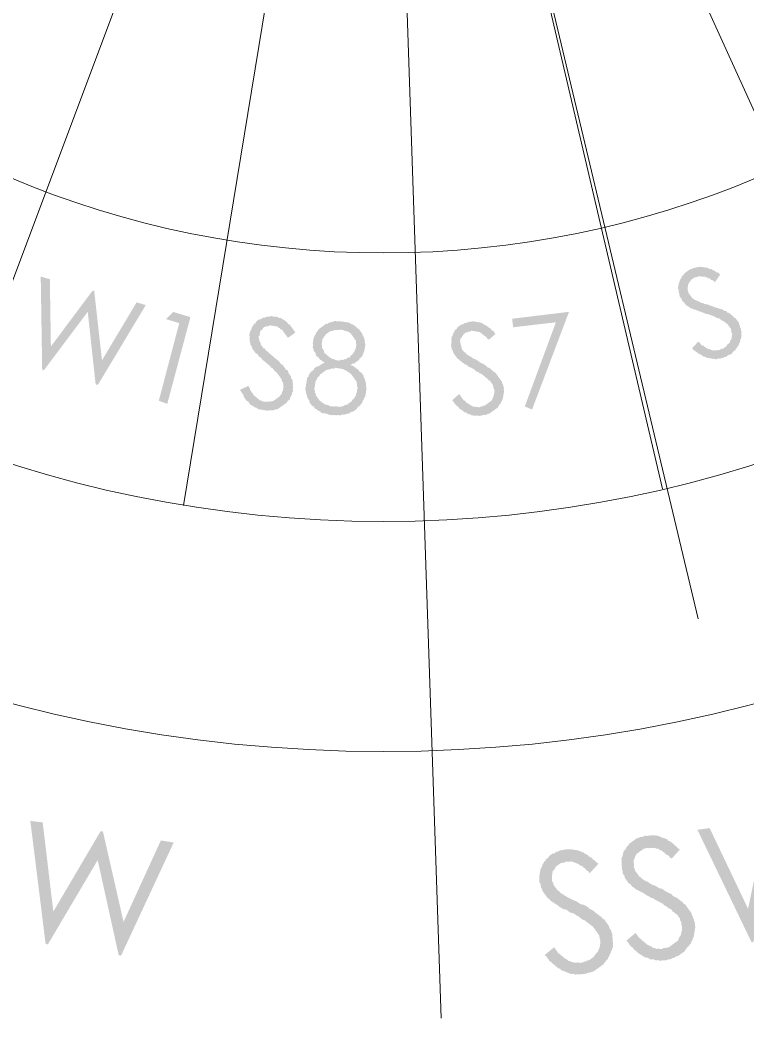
# Model space of a CAD drawing. Header units: millimetres. Extents: x -6808 to 215771, y -89660 to -16303.
# Drawn here: x 91355 to 91598.6, y -46777.4 to -46443 of the extents above; entities that cross this region are included whole.
import ezdxf

# ---------------------------------------------------------------- set-up
doc = ezdxf.new("R2010")
doc.units = ezdxf.units.MM
doc.layers.add('Ar-Wall Hatch', color=253, linetype='Continuous', lineweight=9)
doc.layers.add('PDF13_0', color=7, linetype='Continuous')
doc.layers.add('PDF13_A+I ELE 3', color=7, linetype='Continuous', true_color=0xbababa)
doc.layers.add('PDF13_A+I WALL', color=7, linetype='Continuous', true_color=0xbababa)

# ---------------------------------------------------------------- blocks, each defined once
blk = doc.blocks.new('A$C5343052b')
at = {"layer": 'PDF13_A+I WALL', "true_color": 0xc7c8ca}
for points in [[(1098.02, 470.82), (1098.01, 474.35), (1098.41, 474.62), (1099.09, 474.49), (1099.77, 474.35), (1100.52, 474.56), (1100.92, 474.83), (1101.6, 474.7), (1102.01, 474.97), (1102.35, 474.9), (1103.09, 475.11), (1103.5, 475.38), (1103.91, 475.65), (1104.25, 475.59), (1104.65, 475.86), (1105.06, 476.13), (1105.47, 476.41), (1105.53, 476.75), (1105.94, 477.02), (1106.34, 477.29), (1106.41, 477.63), (1106.82, 477.9), (1106.88, 478.24), (1106.88, 478.24), (1107.02, 478.92), (1107.42, 479.2), (1107.56, 479.87), (1107.62, 480.21), (1107.76, 480.89), (1107.82, 481.23), (1107.62, 481.98), (1107.62, 481.98), (1107.69, 482.32), (1107.82, 483), (1107.55, 483.4), (1107.34, 484.15), (1107.41, 484.49), (1107.13, 484.9), (1106.86, 485.3), (1106.59, 485.71), (1106.32, 486.11), (1106.04, 486.52), (1105.36, 486.65), (1105.09, 487.06), (1104.75, 487.13), (1104.48, 487.53), (1104.14, 487.6), (1103.46, 487.73), (1103.12, 487.8), (1102.44, 487.93), (1102.1, 488), (1101.76, 488.07), (1101.02, 487.86), (1100.68, 487.93), (1100.34, 487.99), (1099.93, 487.72), (1099.59, 487.79), (1099.18, 487.52), (1098.85, 487.58), (1098.1, 487.38), (1097.76, 487.44), (1097.35, 487.17), (1096.95, 486.9), (1096.2, 486.69), (1095.86, 486.76), (1095.46, 486.49), (1094.71, 486.28), (1094.3, 486.01), (1093.56, 485.8), (1093.15, 485.53), (1092.34, 484.98), (1092.34, 484.98), (1091.59, 484.78), (1091.19, 484.5), (1090.44, 484.3), (1090.03, 484.02), (1089.29, 483.82), (1088.88, 483.55), (1088.14, 483.34), (1087.73, 483.07), (1087.32, 482.79), (1086.98, 482.86), (1086.58, 482.59), (1086.17, 482.31), (1085.83, 482.38), (1085.49, 482.45), (1085.09, 482.18), (1085.09, 482.18), (1084.75, 482.24), (1084, 482.04), (1083.66, 482.1), (1083.32, 482.17), (1082.64, 482.3), (1082.3, 482.37), (1081.56, 482.16), (1081.28, 482.57), (1080.61, 482.7), (1080.27, 482.77), (1079.93, 482.84), (1079.25, 482.97), (1079.31, 483.31), (1078.97, 483.38), (1078.36, 483.85), (1078.02, 483.92), (1077.75, 484.32), (1077.14, 484.8), (1076.8, 484.86), (1076.52, 485.27), (1076.25, 485.68), (1075.98, 486.08), (1075.98, 486.08), (1075.71, 486.49), (1075.5, 487.23), (1075.23, 487.64), (1074.95, 488.05), (1075.02, 488.39), (1074.82, 489.13), (1074.54, 489.54), (1074.61, 489.88), (1074.74, 490.56), (1074.74, 490.56), (1074.47, 490.96), (1074.6, 491.64), (1074.67, 491.98), (1074.8, 492.66), (1074.87, 493), (1075, 493.68), (1075.07, 494.02), (1075.54, 494.63), (1075.61, 494.97), (1075.68, 495.31), (1076.08, 495.58), (1076.15, 495.92), (1076.62, 496.54), (1076.69, 496.87), (1077.1, 497.15), (1077.57, 497.76), (1077.98, 498.03), (1078.38, 498.31), (1078.79, 498.58), (1079.19, 498.85), (1079.19, 498.85), (1079.6, 499.12), (1079.67, 499.46), (1080.01, 499.4), (1080.75, 499.6), (1081.16, 499.88), (1081.57, 500.15), (1081.91, 500.08), (1082.31, 500.35), (1083.06, 500.56), (1083.4, 500.49), (1084.14, 500.7), (1084.55, 500.97), (1085.23, 500.84), (1085.63, 501.11), (1086.26, 497.11), (1085.58, 497.24), (1084.83, 497.04), (1084.43, 496.76), (1083.75, 496.9), (1083.34, 496.63), (1082.94, 496.35), (1082.6, 496.42), (1082.19, 496.15), (1081.78, 495.87), (1081.44, 495.94), (1081.44, 495.94), (1080.97, 495.33), (1080.56, 495.06), (1080.16, 494.78), (1079.75, 494.51), (1079.69, 494.17), (1079.21, 493.56), (1079.15, 493.22), (1078.74, 492.95), (1078.61, 492.27), (1078.54, 491.93), (1078.41, 491.25), (1078.34, 490.91), (1078.61, 490.5), (1078.48, 489.82), (1078.75, 489.42), (1078.75, 489.42), (1078.68, 489.08), (1078.96, 488.67), (1079.23, 488.26), (1079.5, 487.86), (1079.78, 487.45), (1080.39, 486.98), (1080.73, 486.91), (1081, 486.51), (1081.34, 486.44), (1082.02, 486.31), (1082.36, 486.24), (1082.7, 486.17), (1083.38, 486.04), (1083.72, 485.97), (1084.06, 485.9), (1084.46, 486.18), (1085.14, 486.04), (1085.55, 486.32), (1086.29, 486.52), (1086.29, 486.52), (1086.29, 486.52), (1086.7, 486.8), (1087.04, 486.73), (1087.45, 487), (1087.79, 486.94), (1088.19, 487.21), (1088.6, 487.48), (1089.34, 487.69), (1089.75, 487.96), (1090.56, 488.51), (1091.31, 488.71), (1091.71, 488.98), (1092.46, 489.19), (1092.87, 489.46), (1093.61, 489.67), (1094.02, 489.94), (1094.43, 490.21), (1095.17, 490.42), (1095.58, 490.69), (1095.98, 490.97), (1096.73, 491.17), (1097.07, 491.11), (1097.48, 491.38), (1097.88, 491.65), (1098.56, 491.52), (1098.97, 491.79), (1099.31, 491.72), (1099.71, 492), (1100.05, 491.93), (1100.39, 491.86), (1100.39, 491.86), (1101.14, 492.07), (1101.48, 492), (1102.16, 491.87), (1102.56, 492.14), (1103.24, 492.01), (1103.58, 491.94), (1104.26, 491.81), (1104.6, 491.74), (1104.94, 491.67), (1105.55, 491.2), (1105.89, 491.13), (1106.23, 491.07), (1106.5, 490.66), (1107.18, 490.53), (1107.46, 490.12), (1107.8, 490.06), (1108.41, 489.58), (1108.68, 489.18), (1108.95, 488.77), (1109.29, 488.7), (1109.57, 488.3), (1109.84, 487.89), (1110.11, 487.48), (1110.32, 486.74), (1110.59, 486.33), (1110.86, 485.93), (1110.8, 485.59), (1111.07, 485.18), (1111.28, 484.43), (1111.21, 484.09), (1111.48, 483.69), (1111.35, 483.01), (1111.62, 482.6), (1111.55, 482.26), (1111.42, 481.58), (1111.35, 481.24), (1111.56, 480.5), (1111.49, 480.16), (1111.43, 479.82), (1110.95, 479.21), (1110.89, 478.87), (1110.75, 478.19), (1110.69, 477.85), (1110.21, 477.24), (1110.21, 477.24), (1110.08, 476.56), (1109.67, 476.28), (1109.54, 475.61), (1109.13, 475.33), (1108.73, 475.06), (1108.59, 474.38), (1108.19, 474.11), (1107.78, 473.84), (1107.37, 473.56), (1106.97, 473.29), (1106.56, 473.02), (1106.16, 472.74), (1105.75, 472.47), (1105.34, 472.2), (1104.94, 471.93), (1104.6, 471.99), (1104.19, 471.72), (1103.78, 471.45), (1103.45, 471.51), (1102.7, 471.31), (1102.36, 471.37), (1101.95, 471.1), (1101.21, 470.9), (1100.87, 470.96), (1100.12, 470.76), (1099.78, 470.82), (1099.04, 470.62), (1098.7, 470.68), (1098.02, 470.82)], [(1035.39, 428.77), (1050.6, 446.94), (1067.09, 407.02), (1064.04, 405.86), (1049.6, 440.08), (1038.11, 426.47)], [(1040.33, 387.28), (1040.73, 391.09), (1041.41, 390.95), (1042.09, 390.82), (1042.77, 390.68), (1043.44, 390.55), (1043.78, 390.48), (1044.53, 390.69), (1044.87, 390.62), (1045.55, 390.49), (1045.96, 390.76), (1046.29, 390.7), (1047.04, 390.9), (1047.38, 390.84), (1047.79, 391.11), (1048.13, 391.04), (1048.53, 391.31), (1048.94, 391.59), (1049.34, 391.86), (1049.75, 392.13), (1049.82, 392.47), (1050.16, 392.41), (1050.56, 392.68), (1050.63, 393.02), (1050.7, 393.36), (1051.1, 393.63), (1051.24, 394.31), (1051.64, 394.58), (1051.78, 395.26), (1051.84, 395.6), (1051.91, 395.94), (1051.98, 396.28), (1052.04, 396.62), (1052.18, 397.3), (1052.24, 397.64), (1052.38, 398.32), (1052.1, 398.72), (1052.17, 399.06), (1051.9, 399.47), (1051.69, 400.22), (1051.42, 400.62), (1051.15, 401.03), (1050.87, 401.43), (1050.6, 401.84), (1050.33, 402.25), (1049.99, 402.31), (1049.65, 402.38), (1049.38, 402.79), (1048.7, 402.92), (1048.42, 403.33), (1048.09, 403.39), (1047.41, 403.53), (1047.07, 403.59), (1046.39, 403.73), (1046.05, 403.79), (1045.64, 403.52), (1045.3, 403.59), (1044.96, 403.65), (1044.62, 403.72), (1043.88, 403.52), (1043.54, 403.58), (1043.2, 403.65), (1042.45, 403.44), (1042.11, 403.51), (1041.37, 403.3), (1040.96, 403.03), (1040.28, 403.16), (1039.88, 402.89), (1039.13, 402.69), (1038.45, 402.82), (1037.7, 402.61), (1037.7, 402.61), (1036.96, 402.41), (1036.21, 402.2), (1035.81, 401.93), (1035.13, 402.06), (1034.38, 401.86), (1033.98, 401.58), (1033.3, 401.72), (1032.89, 401.44), (1032.21, 401.58), (1031.8, 401.3), (1031.46, 401.37), (1031.13, 401.44), (1030.79, 401.5), (1030.38, 401.23), (1030.04, 401.3), (1030.04, 401.3), (1029.7, 401.36), (1029.02, 401.5), (1028.68, 401.56), (1028, 401.7), (1027.66, 401.77), (1027.32, 401.83), (1026.71, 402.3), (1026.37, 402.37), (1025.69, 402.51), (1025.42, 402.91), (1025.08, 402.98), (1024.47, 403.45), (1024.47, 403.45), (1024.19, 403.86), (1023.92, 404.26), (1023.65, 404.67), (1023.04, 405.14), (1022.76, 405.55), (1022.49, 405.96), (1022.22, 406.36), (1022.29, 406.7), (1022.01, 407.11), (1022.01, 407.11), (1021.81, 407.85), (1021.53, 408.26), (1021.6, 408.6), (1021.39, 409.35), (1021.46, 409.68), (1021.53, 410.02), (1021.32, 410.77), (1021.39, 411.11), (1021.52, 411.79), (1021.52, 411.79), (1021.59, 412.13), (1021.72, 412.81), (1022.13, 413.08), (1022.26, 413.76), (1022.33, 414.1), (1022.8, 414.71), (1022.87, 415.05), (1023.27, 415.32), (1023.41, 416), (1023.75, 415.94), (1023.81, 416.28), (1024.29, 416.89), (1024.69, 417.16), (1025.1, 417.43), (1025.51, 417.71), (1025.91, 417.98), (1026.32, 418.25), (1026.73, 418.52), (1027.13, 418.8), (1027.88, 419), (1027.88, 419), (1028.22, 418.94), (1028.62, 419.21), (1028.96, 419.14), (1029.37, 419.42), (1029.71, 419.35), (1030.45, 419.56), (1030.79, 419.49), (1031.54, 419.69), (1031.88, 419.63), (1032.56, 419.49), (1032.96, 419.77), (1033.64, 419.63), (1034.32, 419.5), (1034.66, 419.43), (1034.33, 415.97), (1033.59, 415.77), (1033.25, 415.83), (1032.57, 415.97), (1031.82, 415.76), (1031.48, 415.83), (1030.74, 415.62), (1030.4, 415.69), (1030.06, 415.75), (1029.65, 415.48), (1029.31, 415.55), (1029.31, 415.55), (1028.91, 415.27), (1028.5, 415), (1028.1, 414.73), (1027.69, 414.46), (1027.28, 414.18), (1026.88, 413.91), (1026.47, 413.64), (1026.34, 412.96), (1025.93, 412.69), (1025.8, 412.01), (1025.39, 411.73), (1025.32, 411.39), (1025.19, 410.72), (1025.12, 410.38), (1025.33, 409.63), (1025.33, 409.63), (1025.26, 409.29), (1025.54, 408.88), (1025.4, 408.2), (1025.67, 407.8), (1025.95, 407.39), (1026.22, 406.99), (1026.9, 406.85), (1026.83, 406.51), (1027.51, 406.38), (1027.78, 405.97), (1028.12, 405.91), (1028.74, 405.43), (1029.08, 405.37), (1029.42, 405.3), (1029.76, 405.23), (1030.43, 405.1), (1030.84, 405.37), (1031.52, 405.24), (1032.2, 405.11), (1032.2, 405.11), (1032.27, 405.44), (1032.61, 405.38), (1032.94, 405.31), (1033.35, 405.58), (1033.69, 405.52), (1034.1, 405.79), (1034.78, 405.66), (1035.18, 405.93), (1035.93, 406.14), (1036.67, 406.34), (1037.42, 406.55), (1038.1, 406.41), (1038.51, 406.69), (1039.25, 406.89), (1040, 407.1), (1040.34, 407.03), (1041.08, 407.24), (1041.76, 407.11), (1042.17, 407.38), (1042.91, 407.58), (1043.25, 407.52), (1043.59, 407.45), (1044.34, 407.66), (1044.68, 407.59), (1045.02, 407.52), (1045.42, 407.8), (1046.1, 407.66), (1046.44, 407.6), (1046.78, 407.53), (1047.12, 407.46), (1047.12, 407.46), (1047.8, 407.33), (1048.14, 407.26), (1048.82, 407.13), (1049.16, 407.06), (1049.84, 406.93), (1050.18, 406.86), (1050.79, 406.39), (1051.13, 406.32), (1051.47, 406.25), (1051.74, 405.85), (1052.42, 405.72), (1052.69, 405.31), (1052.97, 404.9), (1053.31, 404.84), (1053.58, 404.43), (1053.85, 404.02), (1054.12, 403.62), (1054.4, 403.21), (1054.67, 402.8), (1054.94, 402.4), (1055.22, 401.99), (1055.42, 401.25), (1055.69, 400.84), (1055.63, 400.5), (1055.9, 400.09), (1055.77, 399.41), (1056.04, 399.01), (1055.97, 398.67), (1056.18, 397.92), (1056.11, 397.58), (1055.98, 396.9), (1055.91, 396.56), (1055.78, 395.89), (1055.71, 395.55), (1055.65, 395.21), (1055.51, 394.53), (1055.45, 394.19), (1055.31, 393.51), (1054.91, 393.24), (1054.84, 392.9), (1054.71, 392.22), (1054.3, 391.94), (1053.89, 391.67), (1053.76, 390.99), (1053.42, 391.06), (1053.29, 390.38), (1052.88, 390.11), (1052.47, 389.83), (1052.07, 389.56), (1051.59, 388.95), (1051.19, 388.68), (1050.78, 388.4), (1050.38, 388.13), (1050.04, 388.2), (1049.63, 387.92), (1049.22, 387.65), (1048.48, 387.45), (1048.14, 387.51), (1047.73, 387.24), (1047.32, 386.97), (1046.99, 387.03), (1046.65, 387.1), (1045.9, 386.89), (1045.56, 386.96), (1045.15, 386.69), (1044.48, 386.82), (1044.14, 386.89), (1043.46, 387.02), (1043.05, 386.75), (1042.37, 386.88), (1041.69, 387.02), (1041.35, 387.08), (1040.67, 387.22), (1040.33, 387.28)], [(1235.86, 326.98), (1239.1, 330.93), (1273.49, 317.47), (1253.5, 350.32), (1254.37, 351.2), (1291.12, 340.81), (1269.11, 370.53), (1272.01, 374.54), (1303.03, 333.18), (1302.21, 332.63), (1263.43, 343.43), (1284.51, 308.95), (1284.04, 308.34)], [(973.47, 330.6), (974.81, 333.86), (975.49, 333.72), (975.83, 333.66), (976.44, 333.18), (977.12, 333.05), (977.46, 332.98), (978.14, 332.85), (978.48, 332.78), (979.16, 332.65), (979.5, 332.58), (980.25, 332.79), (980.59, 332.72), (980.92, 332.66), (981.67, 332.86), (982.01, 332.8), (982.35, 332.73), (982.76, 333), (983.16, 333.27), (983.5, 333.21), (983.91, 333.48), (984.31, 333.75), (984.38, 334.09), (984.72, 334.03), (984.79, 334.37), (985.19, 334.64), (985.67, 335.25), (986.07, 335.52), (986.14, 335.86), (986.61, 336.48), (986.68, 336.82), (986.68, 336.82), (986.81, 337.49), (986.88, 337.83), (987.01, 338.51), (987.08, 338.85), (987.21, 339.53), (987.28, 339.87), (987.01, 340.28), (987.14, 340.96), (986.87, 341.36), (986.6, 341.77), (986.66, 342.11), (986.39, 342.52), (986.12, 342.92), (985.84, 343.33), (985.57, 343.73), (985.23, 343.8), (984.96, 344.21), (984.35, 344.68), (984.01, 344.75), (983.33, 344.88), (983.05, 345.29), (982.72, 345.35), (982.38, 345.42), (982.04, 345.49), (981.36, 345.62), (981.02, 345.69), (980.68, 345.75), (980.34, 345.82), (979.66, 345.95), (979.32, 346.02), (978.57, 345.81), (978.23, 345.88), (977.56, 346.02), (977.22, 346.08), (976.47, 345.88), (975.79, 346.01), (975.45, 346.08), (974.71, 345.87), (974.03, 346), (974.03, 346), (973.28, 345.8), (972.6, 345.93), (971.86, 345.72), (971.18, 345.86), (970.5, 345.99), (969.75, 345.79), (969.41, 345.85), (968.73, 345.99), (968.39, 346.05), (967.99, 345.78), (967.65, 345.85), (966.97, 345.98), (966.63, 346.05), (966.63, 346.05), (966.29, 346.11), (966.29, 346.11), (965.61, 346.25), (965.27, 346.31), (964.66, 346.79), (964.32, 346.85), (963.64, 346.99), (963.37, 347.39), (963.03, 347.46), (962.41, 347.93), (962.14, 348.34), (961.8, 348.41), (961.53, 348.81), (961.26, 349.22), (960.92, 349.29), (960.64, 349.69), (960.37, 350.1), (960.1, 350.5), (959.89, 351.25), (959.62, 351.66), (959.69, 352), (959.41, 352.4), (959.21, 353.15), (959.27, 353.49), (959.27, 353.49), (959, 353.89), (959.14, 354.57), (959.2, 354.91), (959, 355.66), (959.06, 356), (959.2, 356.68), (959.26, 357.02), (959.74, 357.63), (959.8, 357.97), (959.8, 357.97), (959.94, 358.65), (960.34, 358.92), (960.41, 359.26), (960.88, 359.87), (960.95, 360.21), (961.36, 360.49), (961.83, 361.1), (961.9, 361.44), (962.3, 361.71), (962.64, 361.64), (963.11, 362.26), (963.52, 362.53), (963.93, 362.8), (964.33, 363.07), (964.67, 363.01), (965.08, 363.28), (965.48, 363.55), (966.23, 363.76), (966.57, 363.69), (966.98, 363.96), (967.32, 363.9), (967.66, 363.83), (968.06, 364.1), (968.4, 364.04), (968.74, 363.97), (969.42, 363.84), (969.83, 364.11), (970.51, 363.98), (970.85, 363.91), (971.52, 363.78), (971.86, 363.71), (972.54, 363.58), (973.22, 363.44), (973.56, 363.38), (973.9, 363.31), (973.17, 359.57), (972.49, 359.71), (971.81, 359.84), (971.13, 359.97), (970.79, 360.04), (970.11, 360.17), (969.77, 360.24), (969.09, 360.37), (968.69, 360.1), (968.35, 360.17), (968.01, 360.24), (968.01, 360.24), (967.6, 359.96), (966.92, 360.1), (966.52, 359.82), (966.11, 359.55), (965.7, 359.28), (965.3, 359), (964.89, 358.73), (964.48, 358.46), (964.08, 358.19), (963.94, 357.51), (963.54, 357.23), (963.47, 356.9), (963, 356.28), (962.93, 355.94), (962.86, 355.6), (962.86, 355.6), (963.07, 354.86), (963, 354.52), (962.87, 353.84), (963.14, 353.43), (963.42, 353.03), (963.69, 352.62), (963.96, 352.21), (963.89, 351.87), (964.17, 351.47), (964.78, 351), (965.12, 350.93), (965.39, 350.52), (965.73, 350.46), (966.41, 350.32), (966.68, 349.92), (967.02, 349.85), (967.7, 349.72), (968.04, 349.65), (968.72, 349.51), (968.72, 349.51), (969.13, 349.79), (969.47, 349.72), (969.47, 349.72), (970.15, 349.59), (970.49, 349.52), (970.89, 349.79), (971.57, 349.66), (971.91, 349.59), (972.66, 349.8), (973.34, 349.67), (974.08, 349.87), (974.76, 349.74), (975.51, 349.94), (976.19, 349.81), (976.93, 350.02), (977.27, 349.95), (977.95, 349.82), (978.63, 349.68), (979.04, 349.96), (979.71, 349.82), (980.05, 349.76), (980.73, 349.62), (981.07, 349.56), (981.75, 349.42), (982.16, 349.7), (982.5, 349.63), (982.84, 349.56), (983.11, 349.16), (983.79, 349.02), (984.13, 348.95), (984.13, 348.95), (984.47, 348.89), (985.15, 348.75), (985.42, 348.35), (986.1, 348.21), (986.44, 348.15), (987.05, 347.68), (987.32, 347.27), (987.66, 347.2), (987.94, 346.8), (988.21, 346.39), (988.89, 346.26), (988.82, 345.92), (989.09, 345.51), (989.71, 345.04), (989.98, 344.63), (989.91, 344.29), (990.19, 343.88), (990.46, 343.48), (990.66, 342.73), (990.6, 342.39), (990.87, 341.99), (991.14, 341.58), (991.01, 340.9), (990.94, 340.56), (991.15, 339.82), (991.08, 339.48), (990.95, 338.8), (990.88, 338.46), (990.82, 338.12), (990.68, 337.44), (990.61, 337.1), (990.48, 336.42), (990.41, 336.08), (990.35, 335.74), (990.21, 335.06), (989.81, 334.79), (989.74, 334.45), (989.27, 333.84), (989.2, 333.5), (988.8, 333.23), (988.32, 332.61), (987.92, 332.34), (987.85, 332), (987.44, 331.73), (987.04, 331.46), (986.63, 331.18), (986.22, 330.91), (985.82, 330.64), (985.41, 330.36), (985.01, 330.09), (984.6, 329.82), (984.19, 329.55), (983.51, 329.68), (983.11, 329.41), (982.7, 329.13), (982.02, 329.27), (981.62, 328.99), (981.28, 329.06), (980.87, 328.79), (980.19, 328.92), (979.85, 328.99), (979.51, 329.05), (979.17, 329.12), (978.43, 328.92), (978.09, 328.98), (977.41, 329.12), (977.07, 329.18), (976.39, 329.32), (976.12, 329.72), (975.44, 329.86), (975.1, 329.92), (974.42, 330.06), (973.74, 330.19), (973.47, 330.6)], [(931.25, 334.98), (937.89, 338.26), (955.44, 305.53), (951.99, 304.1), (936.21, 333.3), (931.13, 330.77)], [(881.24, 308.17), (884.76, 309.94), (904.1, 289.92), (900.89, 318.41), (901.36, 319.02), (923.41, 300.23), (917.48, 327.49), (921.01, 329.27), (929.14, 291.7), (928.33, 291.15), (905.39, 310.83), (908.68, 280.91), (908.21, 280.29)], [(1245.81, 273.53), (1246.4, 278.35), (1247.42, 278.15), (1248.1, 278.02), (1248.78, 277.89), (1249.87, 278.03), (1250.55, 277.89), (1251.29, 278.1), (1251.97, 277.97), (1252.72, 278.17), (1253.06, 278.1), (1253.8, 278.31), (1254.55, 278.52), (1254.95, 278.79), (1255.63, 278.66), (1256.04, 278.93), (1256.45, 279.2), (1257.19, 279.41), (1257.66, 280.02), (1258.07, 280.29), (1258.48, 280.57), (1258.88, 280.84), (1259.02, 281.52), (1259.02, 281.52), (1259.49, 282.13), (1259.96, 282.74), (1260.44, 283.36), (1260.5, 283.69), (1260.64, 284.37), (1260.77, 285.05), (1260.9, 285.73), (1260.97, 286.07), (1261.1, 286.75), (1261.24, 287.43), (1261.37, 288.11), (1261.1, 288.52), (1260.89, 289.26), (1260.69, 290.01), (1260.75, 290.35), (1260.21, 291.16), (1259.93, 291.57), (1259.73, 292.31), (1259.12, 292.78), (1258.84, 293.19), (1258.23, 293.66), (1257.89, 293.73), (1257.62, 294.14), (1257.01, 294.61), (1256.33, 294.74), (1255.71, 295.22), (1255.03, 295.35), (1254.36, 295.48), (1253.68, 295.62), (1252.93, 295.41), (1252.59, 295.48), (1252.25, 295.54), (1251.51, 295.34), (1251.17, 295.4), (1250.49, 295.54), (1249.74, 295.33), (1249.33, 295.06), (1248.66, 295.19), (1247.91, 294.99), (1247.16, 294.78), (1246.48, 294.91), (1245.74, 294.71), (1244.99, 294.5), (1244.25, 294.3), (1243.5, 294.09), (1242.76, 293.88), (1241.67, 293.74), (1241.6, 293.4), (1240.52, 293.27), (1239.77, 293.06), (1239.03, 292.85), (1237.94, 292.71), (1237.2, 292.51), (1236.45, 292.3), (1235.7, 292.1), (1234.96, 291.89), (1234.55, 291.62), (1233.87, 291.75), (1233.47, 291.48), (1232.79, 291.61), (1232.38, 291.34), (1232.04, 291.41), (1231.7, 291.47), (1231.7, 291.47), (1231.02, 291.61), (1230.28, 291.4), (1229.6, 291.53), (1228.92, 291.67), (1228.24, 291.8), (1227.56, 291.93), (1226.95, 292.41), (1226.27, 292.54), (1225.59, 292.67), (1225.32, 293.08), (1224.7, 293.55), (1224.03, 293.69), (1224.09, 294.03), (1223.48, 294.5), (1222.87, 294.97), (1222.59, 295.38), (1221.98, 295.85), (1221.71, 296.26), (1221.1, 296.73), (1220.89, 297.48), (1220.62, 297.88), (1220.41, 298.63), (1220.07, 298.7), (1219.87, 299.44), (1219.59, 299.85), (1219.73, 300.53), (1219.52, 301.27), (1219.31, 302.02), (1219.45, 302.7), (1219.24, 303.44), (1219.38, 304.12), (1219.51, 304.8), (1219.51, 304.8), (1219.64, 305.48), (1219.78, 306.16), (1219.91, 306.84), (1220.04, 307.52), (1220.45, 307.79), (1220.58, 308.47), (1221.06, 309.08), (1221.53, 309.69), (1221.66, 310.37), (1222.07, 310.65), (1222.48, 310.92), (1222.95, 311.53), (1223.42, 312.14), (1223.83, 312.42), (1224.3, 313.03), (1224.71, 313.3), (1225.52, 313.85), (1225.93, 314.12), (1226.67, 314.33), (1227.08, 314.6), (1227.42, 314.53), (1227.82, 314.81), (1228.23, 315.08), (1228.98, 315.28), (1229.38, 315.56), (1230.06, 315.42), (1230.81, 315.63), (1231.21, 315.9), (1231.89, 315.77), (1232.64, 315.97), (1233.32, 315.84), (1234.06, 316.05), (1235.08, 315.85), (1235.83, 316.05), (1236.17, 315.99), (1236.25, 311.03), (1235.51, 310.83), (1234.49, 311.03), (1233.74, 310.82), (1233, 310.61), (1232.32, 310.75), (1231.57, 310.54), (1231.23, 310.61), (1230.49, 310.4), (1230.08, 310.13), (1229.74, 310.2), (1229.4, 310.26), (1228.93, 309.65), (1228.18, 309.45), (1227.77, 309.17), (1227.3, 308.56), (1226.9, 308.29), (1226.42, 307.67), (1226.02, 307.4), (1225.54, 306.79), (1225.07, 306.18), (1224.94, 305.5), (1224.8, 304.82), (1224.67, 304.14), (1224.6, 303.8), (1224.47, 303.12), (1224.34, 302.44), (1224.34, 302.44), (1224.54, 301.7), (1224.75, 300.95), (1225.02, 300.54), (1225.23, 299.8), (1225.5, 299.39), (1226.11, 298.92), (1226.72, 298.45), (1227, 298.04), (1227.27, 297.63), (1227.95, 297.5), (1228.56, 297.03), (1229.24, 296.89), (1229.92, 296.76), (1230.26, 296.69), (1230.94, 296.56), (1231.62, 296.43), (1232.36, 296.63), (1233.04, 296.5), (1233.79, 296.7), (1233.79, 296.7), (1234.13, 296.64), (1234.53, 296.91), (1234.87, 296.84), (1235.28, 297.12), (1236.03, 297.32), (1236.37, 297.26), (1237.11, 297.46), (1237.86, 297.67), (1239.01, 298.15), (1239.75, 298.35), (1240.84, 298.49), (1241.65, 299.04), (1242.4, 299.24), (1243.48, 299.38), (1244.23, 299.59), (1244.98, 299.8), (1245.72, 300), (1246.47, 300.21), (1247.15, 300.07), (1247.89, 300.28), (1248.64, 300.49), (1249.04, 300.76), (1249.72, 300.63), (1250.47, 300.83), (1251.15, 300.7), (1251.55, 300.97), (1252.23, 300.84), (1252.57, 300.77), (1253.32, 300.98), (1253.66, 300.91), (1253.66, 300.91), (1254.68, 300.71), (1255.36, 300.58), (1256.04, 300.44), (1256.71, 300.31), (1257.39, 300.18), (1257.73, 300.11), (1258.35, 299.64), (1259.02, 299.5), (1259.64, 299.03), (1260.32, 298.9), (1260.59, 298.49), (1261.27, 298.36), (1261.54, 297.95), (1262.15, 297.48), (1262.77, 297), (1263.04, 296.6), (1263.58, 295.78), (1263.86, 295.38), (1264.13, 294.97), (1264.68, 294.16), (1264.95, 293.75), (1265.15, 293.01), (1265.43, 292.6), (1265.63, 291.86), (1265.84, 291.11), (1266.11, 290.7), (1265.98, 290.02), (1266.18, 289.28), (1266.05, 288.6), (1266.26, 287.85), (1266.12, 287.17), (1266.4, 286.77), (1266.26, 286.09), (1266.13, 285.41), (1266, 284.73), (1265.86, 284.05), (1265.73, 283.37), (1265.26, 282.76), (1265.12, 282.08), (1265.06, 281.74), (1264.58, 281.13), (1264.45, 280.45), (1263.98, 279.84), (1263.5, 279.23), (1263.44, 278.89), (1262.96, 278.27), (1262.56, 278), (1262.08, 277.39), (1261.61, 276.78), (1260.87, 276.57), (1260.39, 275.96), (1259.99, 275.68), (1259.24, 275.48), (1258.77, 274.87), (1258.36, 274.59), (1257.61, 274.39), (1256.87, 274.18), (1256.46, 273.91), (1256.06, 273.64), (1255.31, 273.43), (1254.97, 273.5), (1254.23, 273.29), (1253.48, 273.08), (1253.14, 273.15), (1252.39, 272.94), (1251.71, 273.08), (1250.97, 272.87), (1250.29, 273.01), (1249.61, 273.14), (1248.86, 272.93), (1248.19, 273.07), (1247.51, 273.2), (1246.49, 273.4), (1245.81, 273.53)], [(1225.2, 245.84), (1225.86, 251), (1226.54, 250.87), (1227.56, 250.67), (1228.24, 250.54), (1228.92, 250.4), (1229.66, 250.61), (1230.34, 250.48), (1231.09, 250.68), (1231.77, 250.55), (1232.51, 250.75), (1233.26, 250.96), (1233.6, 250.89), (1234.34, 251.1), (1234.75, 251.37), (1235.5, 251.58), (1235.9, 251.85), (1236.31, 252.12), (1236.72, 252.4), (1237.19, 253.01), (1237.6, 253.28), (1238, 253.55), (1238.41, 253.83), (1238.47, 254.17), (1238.95, 254.78), (1239.01, 255.12), (1239.49, 255.73), (1239.62, 256.41), (1240.09, 257.02), (1240.23, 257.7), (1240.36, 258.38), (1240.36, 258.38), (1240.56, 259.4), (1240.35, 260.15), (1240.42, 260.48), (1240.22, 261.23), (1240.35, 261.91), (1240.14, 262.66), (1239.87, 263.06), (1239.66, 263.81), (1239.39, 264.21), (1238.85, 265.03), (1238.57, 265.43), (1237.96, 265.91), (1237.69, 266.31), (1237.35, 266.38), (1236.74, 266.85), (1236.12, 267.33), (1235.44, 267.46), (1235.1, 267.53), (1234.43, 267.66), (1233.75, 267.79), (1233.07, 267.93), (1232.39, 268.06), (1232.05, 268.13), (1231.37, 268.26), (1230.96, 267.99), (1230.28, 268.12), (1229.54, 267.91), (1229.2, 267.98), (1228.45, 267.77), (1227.77, 267.91), (1227.37, 267.64), (1226.62, 267.43), (1225.88, 267.22), (1225.2, 267.36), (1224.45, 267.15), (1223.71, 266.94), (1222.62, 266.81), (1221.87, 266.6), (1221.06, 266.05), (1221.06, 266.05), (1219.98, 265.91), (1218.89, 265.78), (1218.08, 265.23), (1217.33, 265.02), (1216.59, 264.82), (1215.84, 264.61), (1215.16, 264.74), (1214.42, 264.54), (1213.67, 264.33), (1213.33, 264.4), (1212.58, 264.19), (1212.24, 264.26), (1211.84, 263.99), (1211.16, 264.12), (1210.82, 264.19), (1210.82, 264.19), (1210.07, 263.98), (1209.39, 264.12), (1208.72, 264.25), (1208.04, 264.38), (1207.36, 264.52), (1206.68, 264.65), (1206.34, 264.72), (1205.73, 265.19), (1205.05, 265.32), (1204.44, 265.8), (1203.82, 266.27), (1203.48, 266.34), (1203.14, 266.4), (1202.53, 266.88), (1202.26, 267.28), (1201.65, 267.75), (1201.1, 268.57), (1200.83, 268.97), (1200.55, 269.38), (1200.01, 270.19), (1199.74, 270.6), (1199.53, 271.34), (1199.53, 271.34), (1199.32, 272.09), (1199.05, 272.5), (1198.85, 273.24), (1198.64, 273.99), (1198.77, 274.67), (1198.5, 275.07), (1198.63, 275.75), (1198.77, 276.43), (1198.56, 277.18), (1198.63, 277.52), (1198.76, 278.2), (1198.89, 278.88), (1199.3, 279.15), (1199.43, 279.83), (1199.57, 280.51), (1200.04, 281.12), (1200.17, 281.8), (1200.65, 282.41), (1201.12, 283.02), (1201.12, 283.02), (1201.59, 283.63), (1202.07, 284.25), (1202.47, 284.52), (1202.95, 285.13), (1203.76, 285.68), (1204.17, 285.95), (1204.57, 286.22), (1205.38, 286.77), (1205.79, 287.04), (1206.54, 287.25), (1206.54, 287.25), (1206.94, 287.52), (1207.69, 287.73), (1208.09, 288), (1208.77, 287.87), (1209.18, 288.14), (1209.93, 288.35), (1210.6, 288.21), (1211.35, 288.42), (1212.1, 288.62), (1212.78, 288.49), (1213.52, 288.7), (1214.2, 288.56), (1215.29, 288.7), (1215.63, 288.64), (1215.64, 283.34), (1214.62, 283.54), (1213.88, 283.34), (1212.86, 283.54), (1212.11, 283.33), (1211.43, 283.46), (1211.03, 283.19), (1210.28, 282.98), (1209.94, 283.05), (1209.2, 282.85), (1208.79, 282.57), (1208.79, 282.57), (1208.05, 282.37), (1207.64, 282.09), (1206.89, 281.89), (1206.42, 281.28), (1206.01, 281), (1205.54, 280.39), (1205.13, 280.12), (1205, 279.44), (1204.53, 278.83), (1204.05, 278.21), (1203.92, 277.53), (1203.79, 276.86), (1203.65, 276.18), (1203.59, 275.84), (1203.79, 275.09), (1203.79, 275.09), (1204, 274.35), (1203.87, 273.67), (1204.14, 273.26), (1204.68, 272.45), (1204.96, 272.04), (1205.23, 271.63), (1205.84, 271.16), (1206.12, 270.76), (1206.73, 270.28), (1207.41, 270.15), (1208.02, 269.68), (1208.7, 269.54), (1209.04, 269.48), (1209.72, 269.34), (1210.06, 269.28), (1210.74, 269.14), (1211.48, 269.35), (1212.16, 269.21), (1213.25, 269.35), (1213.25, 269.35), (1213.59, 269.29), (1213.65, 269.63), (1214.33, 269.49), (1214.74, 269.77), (1215.08, 269.7), (1215.82, 269.9), (1216.57, 270.11), (1217.31, 270.32), (1218.06, 270.52), (1219.21, 271), (1219.96, 271.21), (1221.04, 271.35), (1221.79, 271.55), (1222.6, 272.1), (1223.35, 272.31), (1224.09, 272.51), (1224.84, 272.72), (1225.52, 272.58), (1226.26, 272.79), (1227.01, 273), (1227.76, 273.2), (1228.44, 273.07), (1229.18, 273.27), (1229.52, 273.21), (1230.27, 273.41), (1230.95, 273.28), (1231.35, 273.55), (1232.03, 273.42), (1232.37, 273.35), (1233.12, 273.56), (1233.12, 273.56), (1233.8, 273.43), (1234.48, 273.29), (1235.15, 273.16), (1235.83, 273.02), (1236.51, 272.89), (1237.12, 272.42), (1237.8, 272.28), (1238.48, 272.15), (1238.76, 271.75), (1239.43, 271.61), (1240.05, 271.14), (1240.32, 270.73), (1240.93, 270.26), (1241.54, 269.79), (1241.82, 269.38), (1242.43, 268.91), (1242.7, 268.5), (1243.32, 268.03), (1243.59, 267.62), (1243.79, 266.88), (1244.07, 266.47), (1244.27, 265.72), (1244.55, 265.32), (1244.75, 264.57), (1244.96, 263.83), (1245.16, 263.08), (1245.44, 262.67), (1245.3, 261.99), (1245.51, 261.25), (1245.38, 260.57), (1245.58, 259.82), (1245.45, 259.14), (1245.31, 258.46), (1245.25, 258.13), (1245.11, 257.45), (1244.98, 256.77), (1244.85, 256.09), (1244.71, 255.41), (1244.58, 254.73), (1244.11, 254.12), (1244.04, 253.78), (1243.57, 253.17), (1243.09, 252.55), (1242.96, 251.87), (1242.55, 251.6), (1242.08, 250.99), (1241.61, 250.38), (1241.2, 250.1), (1240.73, 249.49), (1240.32, 249.22), (1239.85, 248.61), (1239.1, 248.4), (1238.63, 247.79), (1238.22, 247.52), (1237.48, 247.31), (1237.07, 247.04), (1236.33, 246.83), (1235.58, 246.62), (1235.17, 246.35), (1234.77, 246.08), (1234.09, 246.21), (1233.34, 246.01), (1232.94, 245.73), (1232.26, 245.87), (1231.51, 245.66), (1230.83, 245.79), (1230.09, 245.59), (1229.41, 245.72), (1228.66, 245.52), (1227.98, 245.65), (1227.3, 245.78), (1226.63, 245.92), (1225.95, 246.05), (1225.2, 245.84)], [(1032.12, 140.96), (1036.25, 144.03), (1064.7, 120.1), (1056.22, 157.73), (1057.04, 158.28), (1088.8, 136.87), (1077.01, 171.99), (1081.48, 174.99), (1097.59, 125.97), (1096.78, 125.43), (1063.52, 148.19), (1072.33, 108.72), (1071.52, 108.17)]]:
    blk.add_hatch(color=9, dxfattribs=at).paths.add_polyline_path(points)
h = blk.add_hatch(color=9, dxfattribs=at)
h.paths.add_polyline_path([(999.74, 369.16), (1000.49, 369.37), (1000.89, 369.64), (1001.57, 369.51), (1001.98, 369.78), (1002.66, 369.65), (1003.06, 369.92), (1003.74, 369.79), (1004.08, 369.72), (1004.42, 369.65), (1005.17, 369.86), (1005.51, 369.79), (1005.85, 369.73), (1006.53, 369.59), (1006.86, 369.53), (1007.14, 369.12), (1007.48, 369.05), (1008.16, 368.92), (1008.43, 368.51), (1008.77, 368.45), (1009.38, 367.97), (1009.72, 367.91), (1009.99, 367.5), (1010.61, 367.03), (1010.88, 366.62), (1011.22, 366.56), (1011.49, 366.15), (1011.76, 365.74), (1012.04, 365.34), (1012.31, 364.93), (1012.58, 364.52), (1012.85, 364.12), (1013.13, 363.71), (1013.06, 363.37), (1013.27, 362.63), (1013.54, 362.22), (1013.47, 361.88), (1013.75, 361.47), (1013.95, 360.73), (1013.89, 360.39), (1014.09, 359.64), (1014.02, 359.3), (1013.96, 358.96), (1013.89, 358.62), (1013.82, 358.28), (1014.03, 357.54), (1013.96, 357.2), (1013.9, 356.86), (1013.76, 356.18), (1013.7, 355.84), (1013.22, 355.23), (1013.16, 354.89), (1013.09, 354.55), (1012.96, 353.87), (1012.55, 353.6), (1012.48, 353.26), (1012.01, 352.65), (1011.94, 352.31), (1011.54, 352.03), (1011.13, 351.76), (1011, 351.08), (1010.59, 350.81), (1010.18, 350.54), (1009.71, 349.92), (1009.31, 349.65), (1008.9, 349.38), (1008.9, 349.38), (1008.43, 348.77), (1008.02, 348.49), (1007.61, 348.22), (1007.21, 347.95), (1006.46, 347.74), (1006.06, 347.47), (1005.65, 347.2), (1005.24, 346.92), (1004.84, 346.65), (1004.43, 346.38), (1003.75, 346.51), (1003.34, 346.24), (1003.01, 346.3), (1002.6, 346.03), (1001.92, 346.16), (1001.51, 345.89), (1001.17, 345.96), (1000.83, 346.03), (1000.16, 346.16), (999.75, 345.89), (999.41, 345.95), (998.73, 346.09), (998.39, 346.15), (997.71, 346.29), (997.44, 346.69), (996.76, 346.83), (996.42, 346.89), (996.08, 346.96), (995.47, 347.43), (995.13, 347.5), (994.52, 347.97), (994.18, 348.04), (993.9, 348.45), (993.56, 348.51), (992.95, 348.99), (992.68, 349.39), (992.41, 349.8), (992.13, 350.2), (992.13, 350.2), (991.86, 350.61), (991.59, 351.02), (991.32, 351.42), (991.04, 351.83), (990.77, 352.24), (990.5, 352.64), (990.22, 353.05), (990.36, 353.73), (990.08, 354.13), (989.81, 354.54), (989.95, 355.22), (989.67, 355.63), (989.74, 355.97), (989.81, 356.3), (989.87, 356.64), (990.01, 357.32), (989.73, 357.73), (989.8, 358.07), (989.93, 358.75), (990, 359.09), (990.47, 359.7), (990.54, 360.04), (990.67, 360.72), (990.81, 361.4), (990.87, 361.74), (991.35, 362.35), (991.35, 362.35), (990.67, 362.48), (990.26, 362.21), (989.58, 362.34), (989.18, 362.07), (988.84, 362.14), (988.16, 362.27), (987.82, 362.34), (987.07, 362.13), (986.73, 362.2), (986.39, 362.27), (986.12, 362.67), (985.44, 362.81), (985.1, 362.87), (984.42, 363.01), (984.15, 363.41), (983.47, 363.55), (983.2, 363.95), (982.93, 364.36), (982.65, 364.76), (982.31, 364.83), (982.04, 365.24), (981.77, 365.64), (981.49, 366.05), (981.22, 366.46), (980.95, 366.86), (980.68, 367.27), (980.74, 367.61), (980.54, 368.35), (980.26, 368.76), (980.33, 369.1), (980.12, 369.85), (980.19, 370.19), (979.99, 370.93), (980.05, 371.27), (980.12, 371.61), (980.25, 372.29), (980.32, 372.63), (980.45, 373.31), (980.52, 373.65), (980.65, 374.33), (980.72, 374.67), (981.13, 374.94), (981.26, 375.62), (981.33, 375.96), (981.8, 376.57), (981.87, 376.91), (982.27, 377.18), (982.41, 377.86), (982.81, 378.13), (983.22, 378.41), (983.62, 378.68), (984.1, 379.29), (984.5, 379.57), (984.5, 379.57), (984.91, 379.84), (985.32, 380.11), (985.72, 380.38), (986.13, 380.66), (986.54, 380.93), (986.94, 381.2), (987.35, 381.48), (988.09, 381.68), (988.43, 381.61), (988.84, 381.89), (989.59, 382.09), (989.59, 382.09), (989.92, 382.03), (990.67, 382.23), (991.01, 382.17), (991.35, 382.1), (992.1, 382.31), (992.44, 382.24), (993.11, 382.1), (993.45, 382.04), (994.13, 381.9), (994.47, 381.84), (994.81, 381.77), (995.08, 381.36), (995.76, 381.23), (996.1, 381.16), (996.72, 380.69), (997.06, 380.62), (997.33, 380.22), (997.94, 379.75), (998.28, 379.68), (998.55, 379.27), (998.83, 378.87), (998.83, 378.87), (999.1, 378.46), (999.37, 378.05), (999.64, 377.65), (999.92, 377.24), (1000.12, 376.5), (1000.4, 376.09), (1000.67, 375.68), (1000.6, 375.34), (1000.81, 374.6), (1000.81, 374.6), (1000.67, 373.92), (1000.61, 373.58), (1000.88, 373.17), (1000.75, 372.49), (1000.68, 372.15), (1000.55, 371.47), (1000.48, 371.13), (1000.35, 370.46), (999.94, 370.18), (999.81, 369.5), (999.74, 369.16)], flags=0)
h.paths.add_polyline_path([(986.41, 376.72), (986.35, 376.38), (985.94, 376.11), (985.47, 375.5), (985.06, 375.22), (984.99, 374.88), (984.52, 374.27), (984.45, 373.93), (984.05, 373.66), (983.91, 372.98), (983.85, 372.64), (983.78, 372.3), (983.65, 371.62), (983.58, 371.28), (983.79, 370.54), (983.72, 370.2), (983.93, 369.45), (983.86, 369.11), (984.13, 368.71), (984.41, 368.3), (984.68, 367.89), (984.95, 367.49), (985.22, 367.08), (985.56, 367.01), (985.84, 366.61), (986.45, 366.13), (986.79, 366.07), (987.13, 366), (987.81, 365.87), (988.08, 365.46), (988.76, 365.33), (989.5, 365.53), (989.5, 365.53), (989.84, 365.47), (990.52, 365.33), (990.93, 365.61), (991.61, 365.47), (992.01, 365.75), (992.35, 365.68), (992.76, 365.95), (993.17, 366.22), (993.91, 366.43), (994.32, 366.7), (994.73, 366.98), (994.73, 366.98), (995.13, 367.25), (995.26, 367.93), (995.67, 368.2), (996.08, 368.47), (996.21, 369.15), (996.62, 369.43), (996.68, 369.77), (996.75, 370.1), (996.82, 370.44), (997.29, 371.06), (997.36, 371.4), (997.08, 371.8), (997.22, 372.48), (997.28, 372.82), (997.08, 373.57), (997.08, 373.57), (997.15, 373.91), (996.94, 374.65), (996.67, 375.06), (996.73, 375.4), (996.46, 375.8), (996.19, 376.21), (995.91, 376.62), (995.64, 377.02), (995.3, 377.09), (995.03, 377.5), (994.42, 377.97), (994.08, 378.04), (993.4, 378.17), (993.06, 378.24), (992.38, 378.37), (992.04, 378.44), (991.7, 378.5), (991.36, 378.57), (991.02, 378.64), (990.68, 378.7), (989.94, 378.5), (989.6, 378.56), (989.19, 378.29), (988.78, 378.02), (988.38, 377.75), (987.63, 377.54), (987.23, 377.27), (986.82, 376.99), (986.41, 376.72)], flags=0)
h.paths.add_polyline_path([(996.7, 364.47), (996.3, 364.2), (995.89, 363.93), (995.76, 363.25), (995.35, 362.97), (994.94, 362.7), (994.81, 362.02), (994.4, 361.75), (994.34, 361.41), (993.86, 360.8), (993.8, 360.46), (993.73, 360.12), (993.6, 359.44), (993.53, 359.1), (993.4, 358.42), (993.4, 358.42), (993.33, 358.08), (993.2, 357.4), (993.47, 357), (993.34, 356.32), (993.27, 355.98), (993.54, 355.57), (993.75, 354.82), (993.68, 354.49), (993.95, 354.08), (994.23, 353.67), (994.5, 353.27), (994.77, 352.86), (995.04, 352.45), (995.04, 352.45), (995.32, 352.05), (995.59, 351.64), (996.2, 351.17), (996.54, 351.1), (996.81, 350.7), (997.49, 350.56), (997.77, 350.16), (998.45, 350.02), (998.45, 350.02), (998.79, 349.96), (999.46, 349.82), (999.8, 349.75), (1000.14, 349.69), (1000.82, 349.55), (1001.23, 349.83), (1001.91, 349.69), (1002.31, 349.97), (1002.65, 349.9), (1002.99, 349.83), (1003.4, 350.11), (1003.81, 350.38), (1004.21, 350.65), (1004.96, 350.86), (1005.3, 350.79), (1005.77, 351.4), (1006.18, 351.68), (1006.58, 351.95), (1006.58, 351.95), (1007.06, 352.56), (1007.46, 352.83), (1007.87, 353.11), (1008.28, 353.38), (1008.75, 353.99), (1008.82, 354.33), (1009.22, 354.6), (1009.35, 355.28), (1009.42, 355.62), (1009.83, 355.9), (1009.96, 356.57), (1010.03, 356.91), (1010.09, 357.25), (1010.23, 357.93), (1010.23, 357.93), (1010.36, 358.61), (1010.09, 359.02), (1010.16, 359.36), (1010.29, 360.04), (1010.02, 360.44), (1010.08, 360.78), (1009.88, 361.53), (1009.6, 361.94), (1009.33, 362.34), (1009.4, 362.68), (1009.13, 363.09), (1008.51, 363.56), (1008.58, 363.9), (1008.31, 364.31), (1007.97, 364.37), (1007.36, 364.85), (1007.08, 365.25), (1006.74, 365.32), (1006.47, 365.73), (1005.79, 365.86), (1005.45, 365.93), (1004.77, 366.06), (1004.43, 366.13), (1003.75, 366.26), (1003.41, 366.33), (1003.07, 366.39), (1002.4, 366.53), (1002.06, 366.59), (1001.65, 366.32), (1000.97, 366.45), (1000.56, 366.18), (1000.22, 366.25), (999.48, 366.04), (999.07, 365.77), (998.73, 365.84), (998.33, 365.56), (997.92, 365.29), (997.51, 365.02), (997.11, 364.74), (996.7, 364.47)], flags=0)
at = {"layer": 'PDF13_0', "color": 9, "lineweight": 5, "true_color": 0xc7c8ca}
blk.add_lwpolyline([(1176.41, 390.82), (236.24, 1011.89)], dxfattribs=at)
at = {"layer": 'PDF13_A+I ELE 3', "color": 9, "lineweight": 18, "true_color": 0xc7c8ca}
for points in [[(980.61, 42.43), (432.04, 1360.28)], [(1211.79, 197.66), (200.92, 1205.4)], [(989.12, 279.52), (423.53, 1123.2)], [(283.78, 982.8), (1128.87, 419.92)], [(1366.3, 429.32), (46.34, 973.39)]]:
    blk.add_lwpolyline(points, dxfattribs=at)
for radius in [603.02, 507.85, 396.77]:
    blk.add_circle((706.6, 701.71), radius, dxfattribs=at)

msp = doc.modelspace()

# ---------------------------------------------------------------- block references
at = {"layer": 'Ar-Wall Hatch', "lineweight": -3, "ltscale": 0.5, "xscale": 0.81, "yscale": 0.81, "zscale": 0.81, "rotation": 316.8456496709885}
msp.add_blockref('A$C5343052b', (90670.526, -46222.819), dxfattribs=at)

doc.saveas('drawing.dxf')
